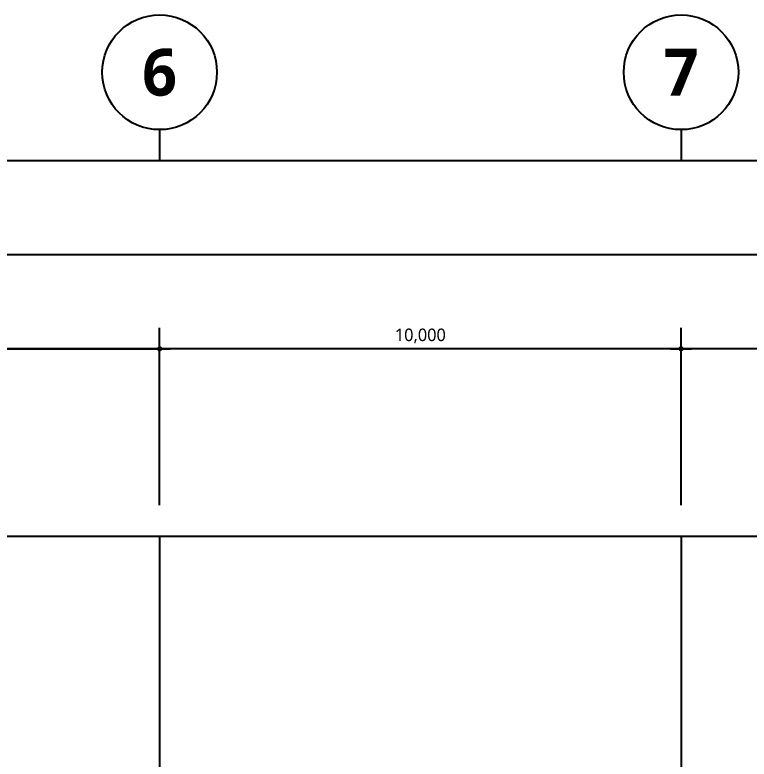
# Model space of a CAD drawing. Header units: millimetres. Extents: x 0 to 672800, y 0 to 118800.
# Drawn here: x 267675 to 281755, y 41624 to 55890 of the extents above; entities that cross this region are included whole.
import ezdxf
from ezdxf.enums import TextEntityAlignment as Align

# ---------------------------------------------------------------- set-up
doc = ezdxf.new("R2010")
doc.units = ezdxf.units.MM
doc.header["$LTSCALE"] = 200
doc.linetypes.add('CEN-GAUN', pattern=[32.2, 30, -1, 0.2, -1])
doc.layers.get('DEFPOINTS').update_dxf_attribs({"color": 137})
doc.layers.add('CEN', color=1, linetype='CEN-GAUN')
doc.layers.add('S-CON', color=2, linetype='Continuous')
doc.layers.add('check', color=61, linetype='Continuous', plot=False)
doc.styles.add('맑은고딕', font='malgun.ttf')
doc.styles.add('스타일2', font='malgunbd.ttf')
doc.dimstyles.new('CJAK', dxfattribs={"dimscale": 200, "dimtxt": 1.2, "dimasz": 0.5, "dimexe": 2, "dimexo": 3, "dimgap": 0.5, "dimtad": 1, "dimdec": 0, "dimzin": 1, "dimdsep": 46, "dimlunit": 6, "dimtxsty": '맑은고딕', "dimblk": 'CJDOT', "dimcen": 0.09, "dimdle": 1, "dimclrd": 256, "dimclre": 256, "dimclrt": 256, "dimadec": 0, "dimazin": 0, "dimtfac": 1, "dimtdec": 0, "dimtix": 1, "dimtmove": 2, "dimatfit": 3, "dimldrblk": 'CJDOT', "dimfxl": 1, "dimtolj": 1, "dimtzin": 1, "dimarcsym": 0})

# ---------------------------------------------------------------- blocks, each defined once
blk = doc.blocks.new('x1')
blk.add_line((0, 600), (0, 0))
blk.add_circle((0, 1700), 1100)
at = {"style": '스타일2'}
blk.add_attdef('X', text='', height=900, dxfattribs=at).set_placement((0, 1700), align=Align.MIDDLE)
blk = doc.blocks.new('def-AXIS1')
at = {"layer": 'DEFPOINTS'}
for p, values in [((61000, 7200), {'X': '6'}), ((71000, 7200), {'X': '7'})]:
    blk.add_blockref('x1', p, dxfattribs=at).add_auto_attribs(values)
blk = doc.blocks.new('CJDOT')
blk.add_line((-2, 0), (2, 0))
at = {"const_width": 0.5}
blk.add_lwpolyline([(-0.25, 0, 1), (0.25, 0, 1)], format="xyb", close=True, dxfattribs=at)
blk = doc.blocks.new('*D231')
at = {"layer": 'check', "lineweight": -2, "transparency": 16777216}
for p, q in [((259450, 46490), (259450, 49890)), ((270450, 46490), (270450, 49890)), ((259550, 49490), (270350, 49490))]:
    blk.add_line(p, q, dxfattribs=at)
at = {"layer": 'DEFPOINTS', "color": 0, "transparency": 16777216}
for p in [(270450, 49490), (259450, 45890), (270450, 45890)]:
    blk.add_point(p, dxfattribs=at)
at = {"layer": 'check', "lineweight": -2, "transparency": 16777216, "xscale": 100, "yscale": 100, "zscale": 100, "rotation": 180}
blk.add_blockref('CJDOT', (259450, 49490), dxfattribs=at)
at = {"layer": 'check', "lineweight": -2, "transparency": 16777216, "xscale": 100, "yscale": 100, "zscale": 100}
blk.add_blockref('CJDOT', (270450, 49490), dxfattribs=at)
at = {"layer": 'check', "transparency": 16777216, "insert": (264950, 49735), "char_height": 240, "attachment_point": 5, "style": '맑은고딕'}
blk.add_mtext('\\A1;11,000', dxfattribs=at)
blk = doc.blocks.new('*D232')
at = {"layer": 'check', "lineweight": -2, "transparency": 16777216}
for p, q in [((270450, 46490), (270450, 49890)), ((280450, 46490), (280450, 49890)), ((280350, 49490), (270550, 49490))]:
    blk.add_line(p, q, dxfattribs=at)
at = {"layer": 'DEFPOINTS', "color": 0, "transparency": 16777216}
for p in [(270450, 49490), (270450, 45890), (280450, 45890)]:
    blk.add_point(p, dxfattribs=at)
at = {"layer": 'check', "lineweight": -2, "transparency": 16777216, "xscale": 100, "yscale": 100, "zscale": 100, "rotation": 180}
blk.add_blockref('CJDOT', (270450, 49490), dxfattribs=at)
at = {"layer": 'check', "lineweight": -2, "transparency": 16777216, "xscale": 100, "yscale": 100, "zscale": 100}
blk.add_blockref('CJDOT', (280450, 49490), dxfattribs=at)
at = {"layer": 'check', "transparency": 16777216, "insert": (275450, 49735), "char_height": 240, "attachment_point": 5, "style": '맑은고딕'}
blk.add_mtext('\\A1;10,000', dxfattribs=at)

msp = doc.modelspace()

# ---------------------------------------------------------------- linework, layer by layer
at = {"layer": 'CEN'}
for p, q in [((270450, 45890.3), (270450, 37043.6)), ((280450, 45890.3), (280450, 20890.3))]:
    msp.add_line(p, q, dxfattribs=at)
at = {"layer": 'DEFPOINTS'}
for points in [[(298650, 13690.3), (298650, 53090.3), (191250, 53090.3), (191250, 13690.3)], [(296850, 15490.3), (296850, 51290.3), (193050, 51290.3), (193050, 15490.3)], [(295050, 17290.3), (295050, 49490.3), (194850, 49490.3), (194850, 17290.3)], [(291450, 20890.3), (291450, 45890.3), (198450, 45890.3), (198450, 20890.3)]]:
    msp.add_lwpolyline(points, close=True, dxfattribs=at)

# ---------------------------------------------------------------- block references
at = {"layer": 'S-CON'}
msp.add_blockref('def-AXIS1', (209450, 45890.3), dxfattribs=at)

# ---------------------------------------------------------------- dimensions: what is measured, and where the dimension line sits
at = {"layer": 'check'}
dim = msp.add_linear_dim(base=(270450, 49490.3), p1=(259450, 45890.3), p2=(270450, 45890.3), dimstyle='CJAK', dxfattribs=at)
dim.commit()
dim.dimension.update_dxf_attribs({"geometry": '*D231', "text_midpoint": (264950, 49735.1)})
dim = msp.add_linear_dim(base=(270450, 49490.3), p1=(280450, 45890.3), p2=(270450, 45890.3), angle=180, dimstyle='CJAK', dxfattribs=at)
dim.commit()
dim.dimension.update_dxf_attribs({"geometry": '*D232', "text_midpoint": (275450, 49735.1)})

doc.saveas('drawing.dxf')
